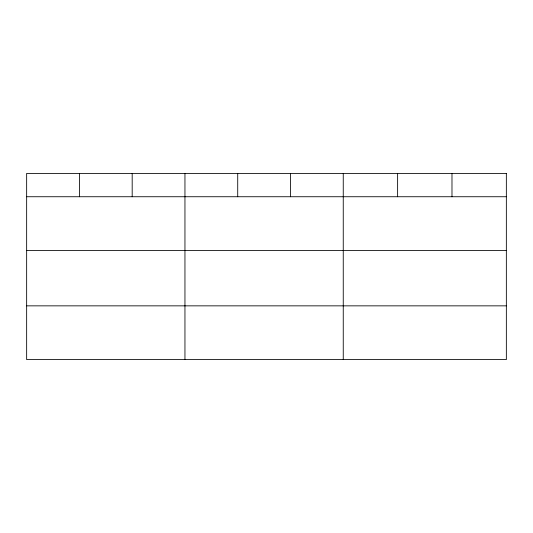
<?xml version="1.0" encoding="UTF-8"?>
<svg xmlns="http://www.w3.org/2000/svg" width="533" height="533" viewBox="0 0 533 533"><rect width="100%" height="100%" fill="white"/><g stroke="black" fill="none" stroke-linecap="round" stroke-linejoin="round"><path stroke-width="0.8" d="M26.65 196.737L506.35 196.737M26.65 250.477L506.35 250.477M26.65 305.849L506.35 305.849M451.984 173.405L451.984 196.737M397.618 173.405L397.618 196.737M343.252 173.405L343.252 359.595M290.485 173.405L290.485 196.737M237.718 173.405L237.718 196.737M184.951 173.405L184.951 359.595M132.184 173.405L132.184 196.737M79.417 173.405L79.417 196.737M506.35 173.405L26.65 173.405L26.65 359.595L506.35 359.595L506.35 173.405"/></g></svg>
